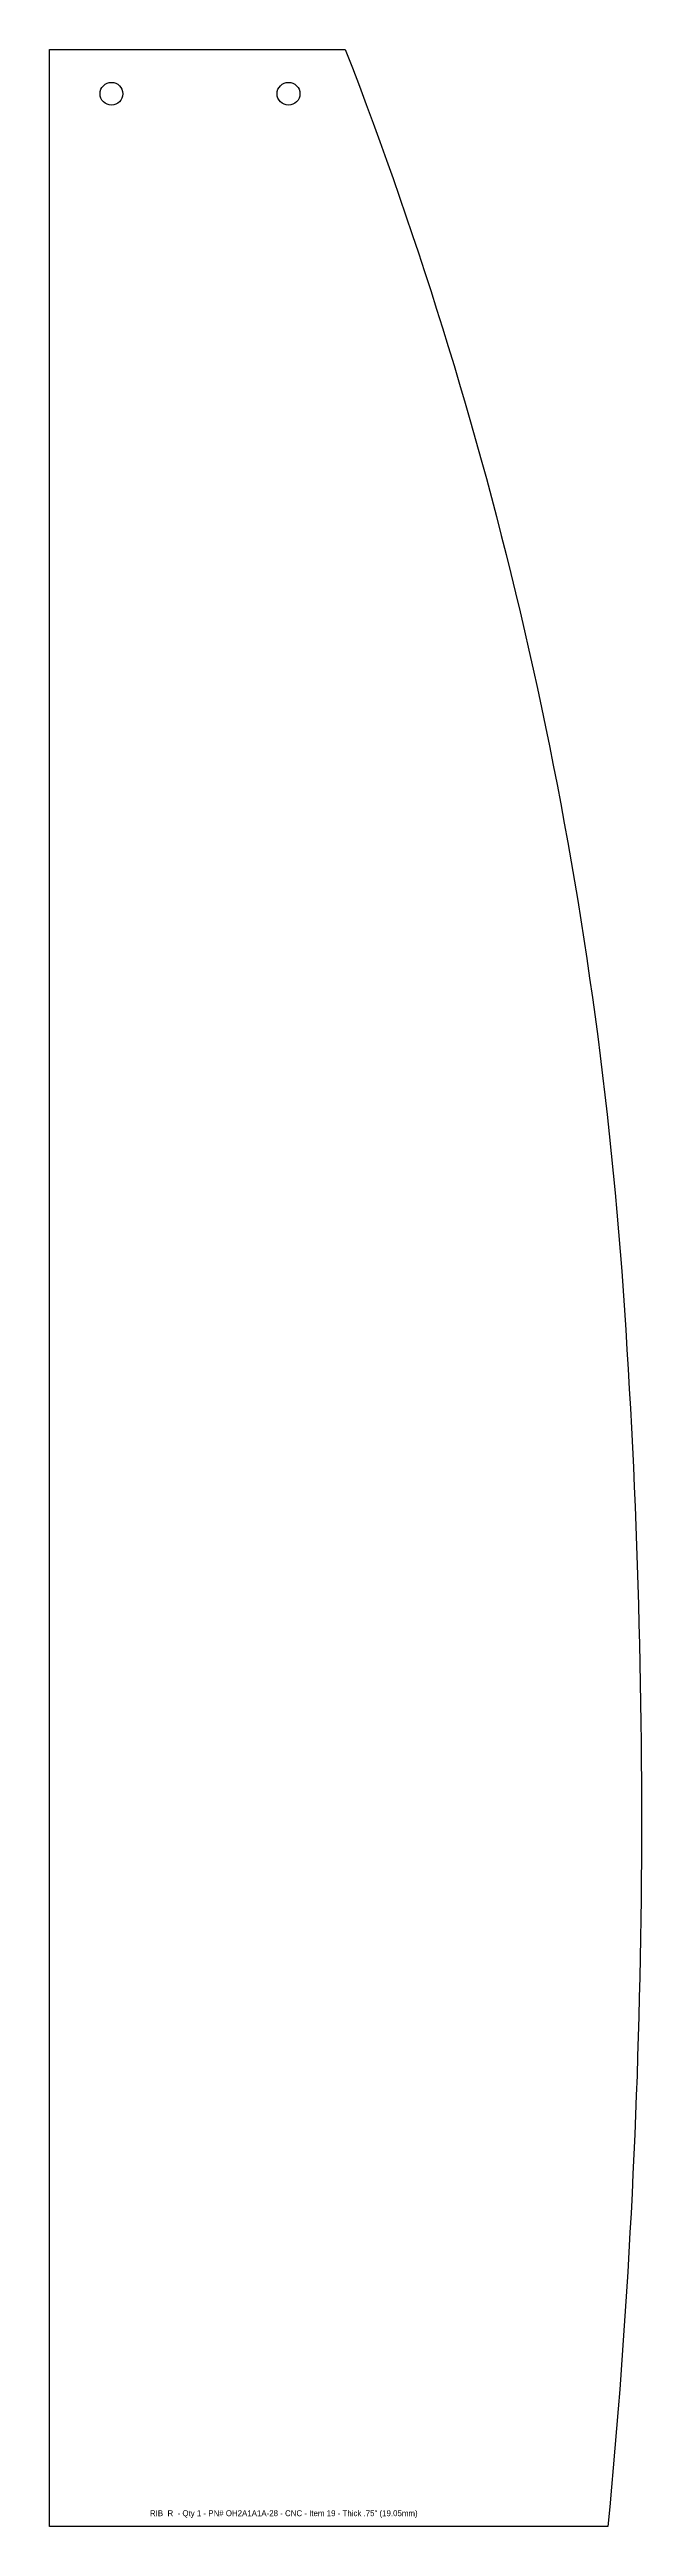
# Model space of a CAD drawing. Extents: x 2.6 to 7.6, y 2.9 to 23.9.
import ezdxf

# ---------------------------------------------------------------- set-up
doc = ezdxf.new("R2010")
doc.units = 0
doc.header["$MEASUREMENT"] = 0
doc.layers.get('0').update_dxf_attribs({"linetype": 'CONTINUOUS'})
doc.layers.add('Info', color=4, linetype='CONTINUOUS')
doc.styles.add('Annotative', font='txt')

msp = doc.modelspace()

# ---------------------------------------------------------------- linework, layer by layer
at = {"color": 7, "linetype": 'Continuous'}
msp.add_lwpolyline([(5.115, 23.936, -0.07433), (7.456, 13.585, -0.041711), (7.34, 2.948), (2.61, 2.948), (2.61, 23.936)], format="xyb", close=True, dxfattribs=at)
for centre in [(3.134, 23.561), (4.634, 23.561)]:
    msp.add_circle(centre, 0.0968, dxfattribs=at)

# ---------------------------------------------------------------- texts
at = {"layer": 'Info', "style": 'Annotative'}
msp.add_text('RIB  R  - Qty 1 - PN# OH2A1A1A-28 - CNC - Item 19 - Thick .75" (19.05mm)', height=0.05, dxfattribs=at).set_placement((3.46, 3.035))

doc.saveas('drawing.dxf')
